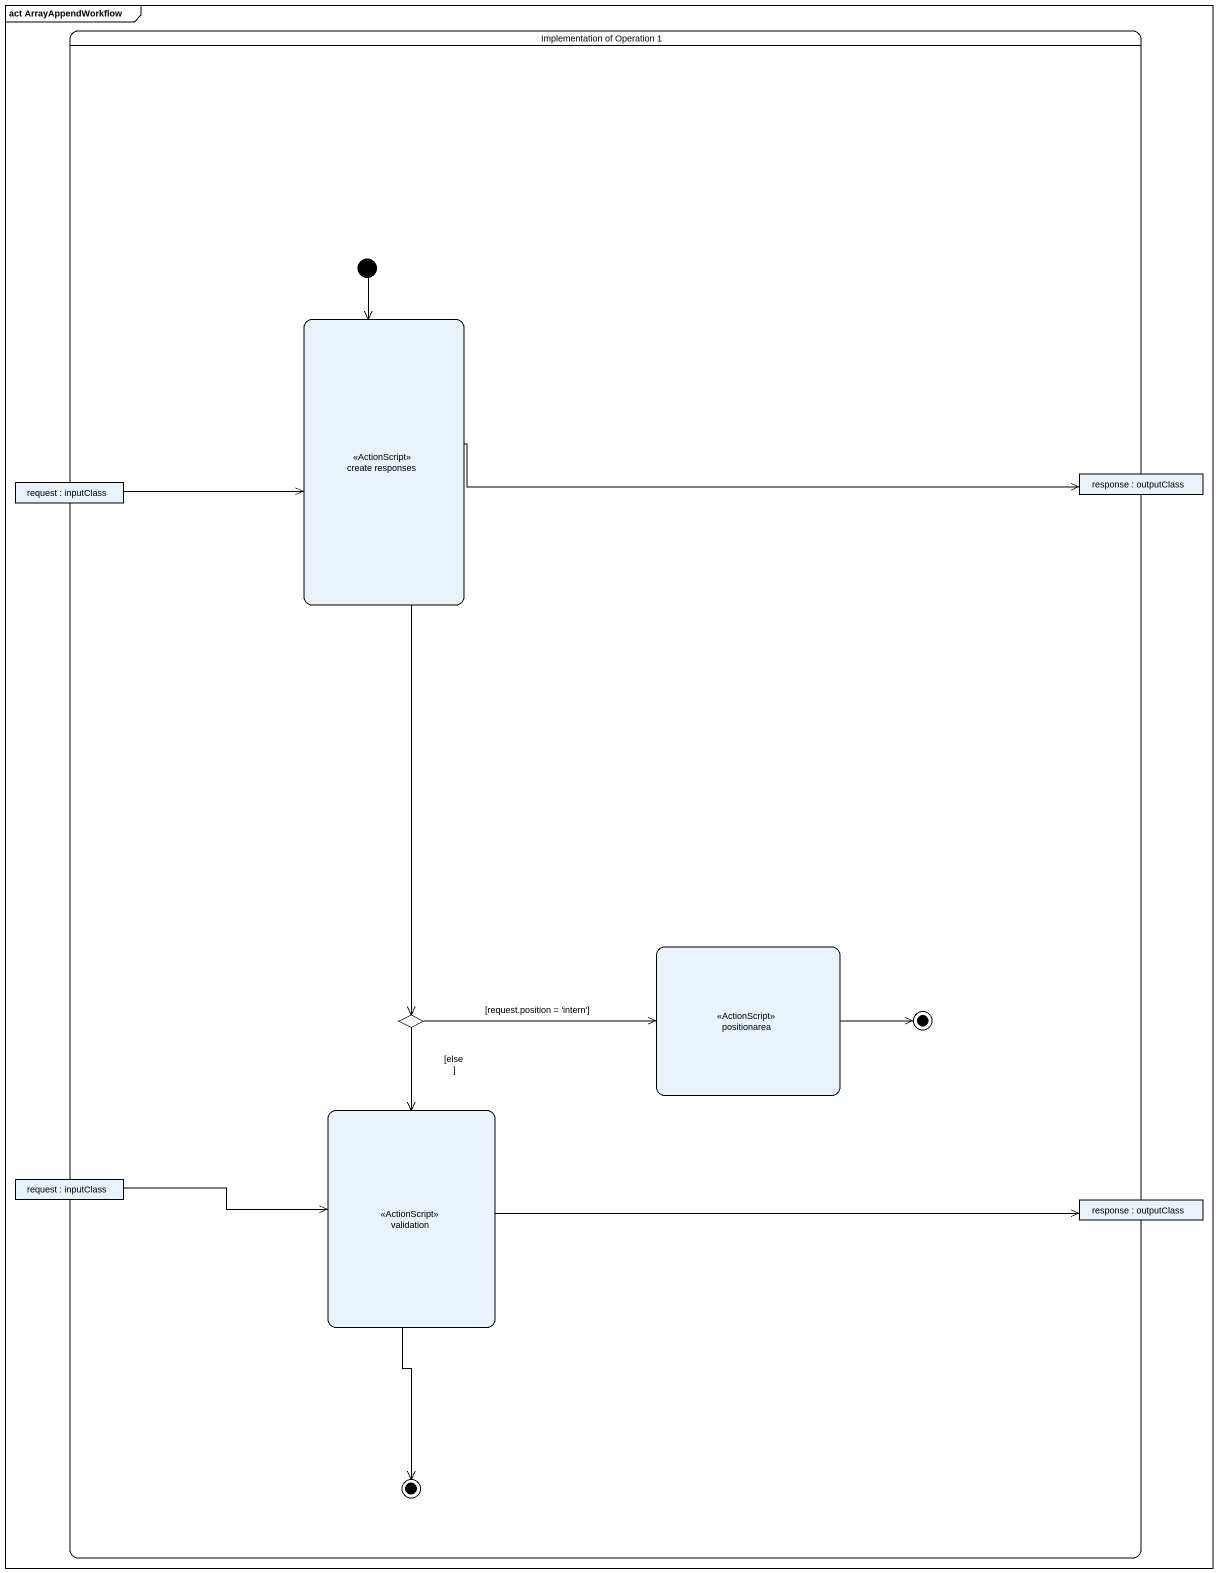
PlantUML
@startuml
mainframe act ArrayAppendWorkflow
hide empty description
state "Implementation of Operation 1" as Implementation_of_Operation {
  state "create responses" as create_responses <<ActionScript>>
  state "request : inputClass" as request <<object>>
  state "response : outputClass" as response <<object>>
  state positionarea <<ActionScript>>
  state final1 <<end>>
  state choice1 <<choice>>
  state validation <<ActionScript>>
  state "request : inputClass" as request_2 <<object>>
  state "response : outputClass" as response_2 <<object>>
  state final2 <<end>>
  [*] --> create_responses
}
create_responses -right-> response
create_responses --> choice1
request -right-> create_responses
positionarea -right-> final1
choice1 -right-> positionarea : [request.position = 'intern']
choice1 --> validation : [else ]
validation -right-> response_2
validation --> final2
request_2 -right-> validation
@enduml
